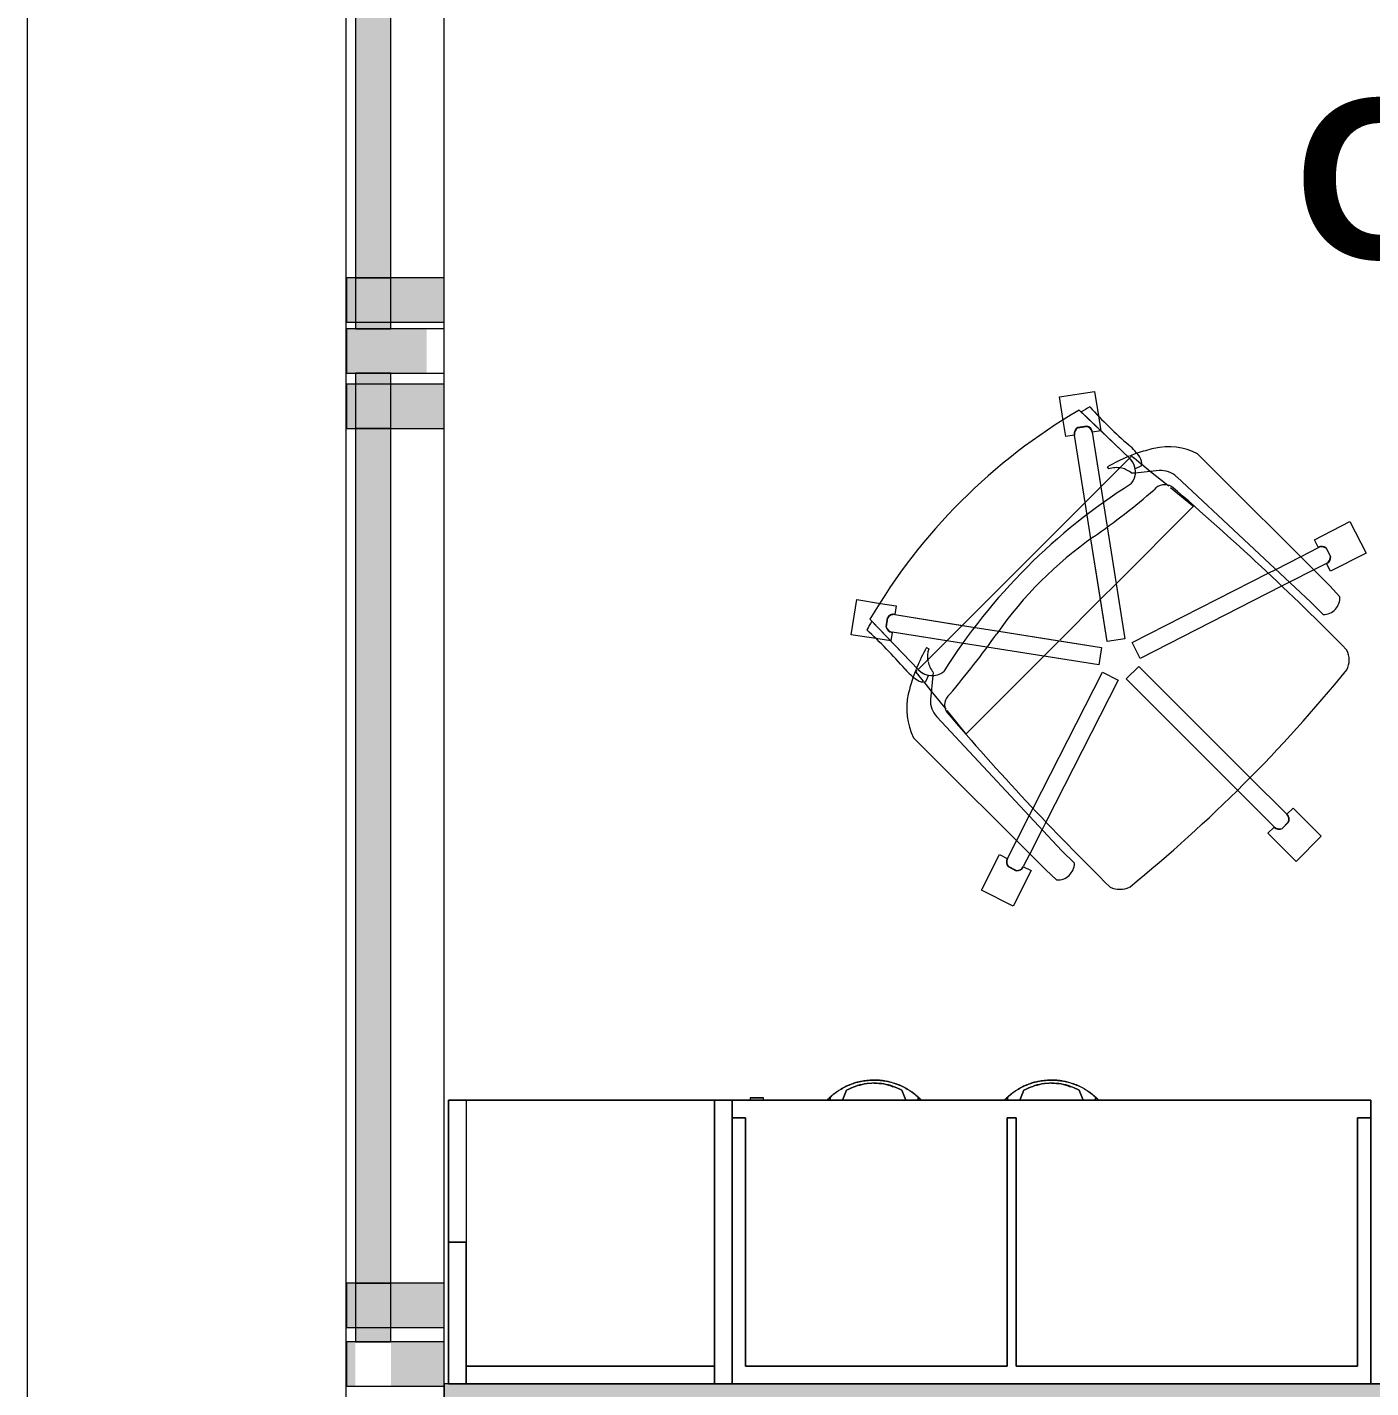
# Model space of a CAD drawing. Header units: inches. Extents: x 385 to 2249, y -1773 to -36.
# Drawn here: x 392.5 to 468.2, y -453.4 to -376.6 of the extents above; entities that cross this region are included whole.
import ezdxf

# ---------------------------------------------------------------- set-up
doc = ezdxf.new("R2010")
doc.units = ezdxf.units.IN
doc.header["$MEASUREMENT"] = 0
for name, color, linetype, lineweight in [('A-AREA-IDEN', 2, 'Continuous', 9), ('A-DETL', 90, 'Continuous', 9), ('A-GLAZ-CURT', 52, 'Continuous', 13), ('A-GLAZ-CWMG', 51, 'Continuous', 13), ('A-WALL', 113, 'Continuous', 13), ('A-WALL-PATT', 111, 'Continuous', 13), ('I-FURN', 30, 'Continuous', 9), ('I-FURN-PNLS', 30, 'Continuous', 9), ('I-WALL', 2, 'Continuous', 13)]:
    doc.layers.add(name, color=color, linetype=linetype, lineweight=lineweight)
doc.styles.add('Swis721 Lt BT_B', font='', dxfattribs={"height": 9})
doc.styles.get('Swis721 Lt BT_B').set_extended_font_data('Swis721 Lt BT', bold=True)

# ---------------------------------------------------------------- blocks, each defined once
blk = doc.blocks.new('System Panel - Glazed 2-5026264-Level 6 POWER _ SIGNAL')
at = {"layer": 'A-GLAZ-CURT', "lineweight": 9}
blk.add_hatch(color=7, dxfattribs=at).paths.add_polyline_path([(28.75, 0.25), (28.75, 2.25), (-28.75, 2.25), (-28.75, 0.25), (26.062, 0.25)], flags=0)
at = {"layer": 'A-GLAZ-CURT', "color": 8, "lineweight": 20}
for p, q in [((28.75, 2.25), (-28.75, 2.25)), ((-28.75, 2.25), (-28.75, 0.25)), ((28.75, 0.25), (28.75, 2.25)), ((-28.75, 0.25), (28.75, 0.25))]:
    blk.add_line(p, q, dxfattribs=at)
blk = doc.blocks.new('System Panel - Glazed 2-5453541-Level 6 POWER _ SIGNAL')
at = {"layer": 'A-GLAZ-CURT', "lineweight": 9}
blk.add_hatch(color=7, dxfattribs=at).paths.add_polyline_path([(-27.313, 2.25), (-27.313, 0.25), (27.313, 0.25), (27.313, 2.25), (-17.57, 2.25)], flags=0)
at = {"layer": 'A-GLAZ-CURT', "color": 8, "lineweight": 20}
for p, q in [((27.313, 2.25), (-27.313, 2.25)), ((-27.313, 2.25), (-27.313, 0.25)), ((27.313, 0.25), (27.313, 2.25)), ((-27.313, 0.25), (27.313, 0.25))]:
    blk.add_line(p, q, dxfattribs=at)
blk = doc.blocks.new('Rectangular Mullion - 2_5_ x 5_ rectangular-5019623-Level 6 POWER _ SIGNAL')
at = {"layer": 'A-GLAZ-CWMG', "lineweight": 9}
blk.add_hatch(color=7, dxfattribs=at).paths.add_polyline_path([(0, 1.761), (0, -2.75), (-2.5, -2.75), (-2.5, 1.757), (-1.228, 1.759)], flags=0)
at = {"layer": 'A-GLAZ-CWMG', "color": 8, "lineweight": 20}
for p, q in [((-2.5, 2.75), (0, 2.75)), ((-2.5, -2.75), (-2.5, 2.75)), ((0, 2.75), (0, -2.75)), ((0, -2.75), (-2.5, -2.75))]:
    blk.add_line(p, q, dxfattribs=at)
blk = doc.blocks.new('Rectangular Mullion - 2_5_ x 5_ rectangular-5019624-Level 6 POWER _ SIGNAL')
at = {"layer": 'A-GLAZ-CWMG', "lineweight": 9}
h = blk.add_hatch(color=7, dxfattribs=at)
h.paths.add_polyline_path([(-2.5, 2.75), (-2.5, -0.25), (0, -0.25), (0, 2.75), (-1.745, 2.75)], flags=0)
h.paths.add_polyline_path([(-2.5, -2.25), (-2.5, -2.75), (0, -2.75), (0, -2.25), (-1.865, -2.25)], flags=0)
at = {"layer": 'A-GLAZ-CWMG', "color": 8, "lineweight": 20}
for p, q in [((0, 2.75), (-2.5, 2.75)), ((-2.5, 2.75), (-2.5, -2.75)), ((0, -2.75), (0, 2.75)), ((-2.5, -2.75), (0, -2.75))]:
    blk.add_line(p, q, dxfattribs=at)
blk = doc.blocks.new('System Panel - Glazed 2-5681526-Level 6 POWER _ SIGNAL')
at = {"layer": 'A-GLAZ-CURT', "color": 8, "lineweight": 20}
for p, q in [((27.3125, 2.25), (-27.3125, 2.25)), ((-27.3125, 2.25), (-27.3125, 0.25)), ((27.3125, 0.25), (27.3125, 2.25)), ((-27.3125, 0.25), (27.3125, 0.25))]:
    blk.add_line(p, q, dxfattribs=at)
blk = doc.blocks.new('Rectangular Mullion - 2_5_ x 5_ rectangular-V8-Level 6 POWER _ SIGNAL')
at = {"layer": 'A-GLAZ-CWMG', "lineweight": 9}
h = blk.add_hatch(color=7, dxfattribs=at)
h.paths.add_polyline_path([(0, 1.729), (0, 2.75), (-2.5, 2.75), (-2.5, -0.25), (0, -0.25)], flags=0)
h.paths.add_polyline_path([(0, -2.25), (-2.5, -2.25), (-2.5, -2.75), (0, -2.75)], flags=0)
at = {"layer": 'A-GLAZ-CWMG', "color": 8, "lineweight": 20}
for p, q in [((0, 2.75), (-2.5, 2.75)), ((-2.5, 2.75), (-2.5, -2.75)), ((0, -2.75), (0, 2.75)), ((-2.5, -2.75), (0, -2.75))]:
    blk.add_line(p, q, dxfattribs=at)
blk = doc.blocks.new('System Panel - Glazed 2-5681528-Level 6 POWER _ SIGNAL')
at = {"layer": 'A-GLAZ-CURT', "color": 8, "lineweight": 20}
for p, q in [((24.096, 2.25), (-24.096, 2.25)), ((-24.096, 2.25), (-24.096, 0.25)), ((24.096, 0.25), (24.096, 2.25)), ((-24.096, 0.25), (24.096, 0.25))]:
    blk.add_line(p, q, dxfattribs=at)
blk = doc.blocks.new('Rectangular Mullion - 2_5_ x 5_ rectangular-V9-Level 6 POWER _ SIGNAL')
at = {"layer": 'A-GLAZ-CWMG', "lineweight": 9}
h = blk.add_hatch(color=7, dxfattribs=at)
h.paths.add_polyline_path([(-2.5, 2.75), (0, 2.75), (0, -0.25), (-2.5, -0.25), (-2.5, 1.729)], flags=0)
h.paths.add_polyline_path([(-2.5, -2.75), (-2.5, -2.25), (0, -2.25), (0, -2.75)], flags=0)
at = {"layer": 'A-GLAZ-CWMG', "color": 8, "lineweight": 20}
for p, q in [((-2.5, 2.75), (0, 2.75)), ((-2.5, -2.75), (-2.5, 2.75)), ((0, 2.75), (0, -2.75)), ((0, -2.75), (-2.5, -2.75))]:
    blk.add_line(p, q, dxfattribs=at)
blk = doc.blocks.new('Zira Wksta 11 - Type 2-V37-Level 6 POWER _ SIGNAL')
at = {"layer": 'I-FURN'}
for p, q in [((-48.625, -37.173), (-46.843, -36.265)), ((-48.625, -37.173), (-46.843, -36.265)), ((-46.843, -36.265), (-45.821, -38.27)), ((-46.843, -36.265), (-45.821, -38.27)), ((-47.603, -39.178), (-48.625, -37.173)), ((-47.603, -39.178), (-48.625, -37.173)), ((-52.451, -45.765), (-44.998, -38.312)), ((-46.658, -38.264), (-47.116, -38.498)), ((-46.658, -38.264), (-47.116, -38.498)), ((-47.105, -38.504), (-46.66, -38.277)), ((-47.105, -38.504), (-46.66, -38.277)), ((-45.821, -38.27), (-46.252, -38.49)), ((-45.821, -38.27), (-46.252, -38.49)), ((-44.998, -38.312), (-44.387, -37.742)), ((-47.173, -38.959), (-47.603, -39.178)), ((-47.173, -38.959), (-47.603, -39.178)), ((-46.645, -39.959), (-47.158, -38.951)), ((-46.645, -39.959), (-47.158, -38.951)), ((-46.267, -38.497), (-45.901, -39.215)), ((-46.267, -38.497), (-45.901, -39.215)), ((-43.38, -38.682), (-44.087, -39.389)), ((-32.47, -40.385), (-30.879, -38.794)), ((-32.47, -40.385), (-30.879, -38.794)), ((-30.879, -38.794), (-29.465, -40.208)), ((-30.879, -38.794), (-29.465, -40.208)), ((-44.087, -39.389), (-51.143, -46.943)), ((-45.901, -39.215), (-45.204, -40.584)), ((-45.901, -39.215), (-45.204, -40.584)), ((-45.93, -41.361), (-46.645, -39.959)), ((-45.93, -41.361), (-46.645, -39.959)), ((-45.204, -40.584), (-44.974, -41.035)), ((-45.204, -40.584), (-44.974, -41.035)), ((-32.129, -40.726), (-32.47, -40.385)), ((-32.129, -40.726), (-32.47, -40.385)), ((-31.675, -40.65), (-31.321, -41.004)), ((-31.675, -40.65), (-31.321, -41.004)), ((-31.309, -41.001), (-31.673, -40.638)), ((-31.309, -41.001), (-31.673, -40.638)), ((-29.465, -40.208), (-31.056, -41.799)), ((-29.465, -40.208), (-31.056, -41.799)), ((-45.711, -41.792), (-45.93, -41.361)), ((-45.711, -41.792), (-45.93, -41.361)), ((-44.974, -41.035), (-40.911, -49.009)), ((-44.974, -41.035), (-40.911, -49.009)), ((-34.216, -42.838), (-32.117, -40.738)), ((-34.216, -42.838), (-32.117, -40.738)), ((-41.802, -49.463), (-45.711, -41.792)), ((-41.802, -49.463), (-45.711, -41.792)), ((-31.41, -41.445), (-33.509, -43.545)), ((-31.41, -41.445), (-33.509, -43.545)), ((-31.056, -41.799), (-31.398, -41.457)), ((-31.056, -41.799), (-31.398, -41.457)), ((-40.459, -49.081), (-34.216, -42.838)), ((-40.459, -49.081), (-34.216, -42.838)), ((-33.509, -43.545), (-39.752, -49.788)), ((-33.509, -43.545), (-39.752, -49.788)), ((-49.539, -46.046), (-49.491, -45.987)), ((-49.488, -45.99), (-45.116, -50.363)), ((-50.553, -47.299), (-49.539, -46.046)), ((-51.454, -48.412), (-50.671, -47.444)), ((-50.671, -47.444), (-50.623, -47.384)), ((-51.506, -47.929), (-51.363, -49.278)), ((-52.21, -49.345), (-51.889, -48.948)), ((-51.86, -48.913), (-51.454, -48.412)), ((-51.77, -48.923), (-51.602, -49.285)), ((-40.911, -49.009), (-41.802, -49.463)), ((-40.911, -49.009), (-41.802, -49.463)), ((-39.752, -49.788), (-40.459, -49.081)), ((-39.752, -49.788), (-40.459, -49.081)), ((-54.91, -52.442), (-52.175, -49.592)), ((-52.175, -49.592), (-54.807, -52.334)), ((-52.323, -49.484), (-52.217, -49.353)), ((-52.241, -49.566), (-52.293, -49.514)), ((-51.645, -50.162), (-52.181, -49.627)), ((-51.363, -49.278), (-51.346, -49.436)), ((-50.579, -51.228), (-51.645, -50.162)), ((-48.322, -50.87), (-42.009, -49.871)), ((-48.322, -50.87), (-45.116, -50.363)), ((-45.116, -50.363), (-42.009, -49.871)), ((-45.116, -50.363), (-44.241, -51.237)), ((-42.009, -49.871), (-41.853, -50.858)), ((-42.009, -49.871), (-41.853, -50.858)), ((-40.134, -51.13), (-39.68, -50.239)), ((-40.134, -51.13), (-39.68, -50.239)), ((-39.68, -50.239), (-31.707, -54.302)), ((-39.68, -50.239), (-31.707, -54.302)), ((-55.962, -51.574), (-54.585, -51.356)), ((-55.962, -51.574), (-54.585, -51.356)), ((-54.585, -51.356), (-53.74, -51.222)), ((-54.585, -51.356), (-53.74, -51.222)), ((-53.74, -51.223), (-53.665, -51.699)), ((-53.74, -51.223), (-53.665, -51.699)), ((-53.662, -51.716), (-49.632, -51.078)), ((-53.662, -51.716), (-50.579, -51.228)), ((-51.598, -50.77), (-51.714, -50.851)), ((-50.579, -51.228), (-49.632, -51.078)), ((-49.705, -52.102), (-50.579, -51.228)), ((-49.632, -51.078), (-48.322, -50.87)), ((-49.632, -51.078), (-48.322, -50.87)), ((-41.853, -50.858), (-47.646, -51.776)), ((-44.241, -51.237), (-47.646, -51.776)), ((-41.853, -50.858), (-44.241, -51.237)), ((-44.205, -51.273), (-41.945, -53.534)), ((-42.447, -56.975), (-41.53, -51.182)), ((-41.908, -53.57), (-41.53, -51.182)), ((-40.542, -51.338), (-41.542, -57.651)), ((-41.53, -51.182), (-40.542, -51.338)), ((-41.53, -51.182), (-40.542, -51.338)), ((-40.542, -51.338), (-41.034, -54.444)), ((-32.463, -55.039), (-40.134, -51.13)), ((-32.463, -55.039), (-40.134, -51.13)), ((-16, -51.396), (-16, -51.343)), ((-16, -51.343), (-16, -51.386)), ((-16, -51.386), (-16, -51.452)), ((-16, -51.488), (-16, -51.396)), ((-55.65, -53.55), (-55.962, -51.574)), ((-55.65, -53.55), (-55.962, -51.574)), ((-54.004, -52.016), (-53.924, -52.524)), ((-54.004, -52.016), (-53.924, -52.524)), ((-53.915, -52.516), (-53.993, -52.022)), ((-53.915, -52.516), (-53.993, -52.022)), ((-48.985, -51.988), (-53.505, -52.704)), ((-49.705, -52.102), (-53.505, -52.704)), ((-48.985, -51.988), (-49.705, -52.102)), ((-42.773, -59.034), (-49.705, -52.102)), ((-47.646, -51.776), (-48.985, -51.988)), ((-47.646, -51.776), (-48.985, -51.988)), ((-16.173, -51.52), (-16, -51.52)), ((-16, -51.513), (-16.167, -51.513)), ((-16, -51.452), (-16, -51.488)), ((-16, -51.52), (-16, -51.488)), ((-16, -51.488), (-16, -51.513)), ((-16, -51.52), (-16, -52.209)), ((-16, -51.861), (-16, -51.52)), ((-16, -52.209), (-16, -51.864)), ((-53.503, -52.721), (-53.427, -53.198)), ((-53.503, -52.721), (-53.427, -53.198)), ((-30.06, -53.416), (-29.353, -52.709)), ((-16.561, -52.441), (-16.281, -52.325)), ((-16.281, -52.325), (-16, -52.209)), ((-54.321, -53.339), (-55.65, -53.55)), ((-54.321, -53.339), (-55.65, -53.55)), ((-53.427, -53.198), (-54.321, -53.339)), ((-53.427, -53.198), (-54.321, -53.339)), ((-42.447, -56.975), (-41.908, -53.57)), ((-41.908, -53.57), (-41.034, -54.444)), ((-37.614, -60.472), (-30.06, -53.416)), ((-41.034, -54.444), (-41.542, -57.651)), ((-41.034, -54.444), (-36.661, -58.817)), ((-28.984, -54.327), (-36.436, -61.78)), ((-31.707, -54.302), (-31.255, -54.532)), ((-31.707, -54.302), (-31.255, -54.532)), ((-28.414, -53.716), (-28.984, -54.327)), ((-32.033, -55.259), (-32.463, -55.039)), ((-32.033, -55.259), (-32.463, -55.039)), ((-31.255, -54.532), (-29.886, -55.23)), ((-31.255, -54.532), (-29.886, -55.23)), ((-29.886, -55.23), (-29.168, -55.596)), ((-29.886, -55.23), (-29.168, -55.596)), ((-29.161, -55.58), (-28.941, -55.15)), ((-29.161, -55.58), (-28.941, -55.15)), ((-28.941, -55.15), (-26.937, -56.172)), ((-28.941, -55.15), (-26.937, -56.172)), ((-30.63, -55.973), (-32.033, -55.259)), ((-30.63, -55.973), (-32.033, -55.259)), ((-29.622, -56.487), (-30.63, -55.973)), ((-29.622, -56.487), (-30.63, -55.973)), ((-28.948, -55.989), (-29.175, -56.434)), ((-28.948, -55.989), (-29.175, -56.434)), ((-29.169, -56.445), (-28.936, -55.987)), ((-29.169, -56.445), (-28.936, -55.987)), ((-16.281, -55.675), (-16.561, -55.559)), ((-16, -55.791), (-16.281, -55.675)), ((-16, -56.136), (-16, -55.791)), ((-16, -55.791), (-16, -56.48)), ((-29.849, -56.932), (-29.63, -56.502)), ((-29.849, -56.932), (-29.63, -56.502)), ((-26.937, -56.172), (-27.845, -57.954)), ((-26.937, -56.172), (-27.845, -57.954)), ((-16, -56.48), (-16.173, -56.48)), ((-16.167, -56.487), (-16, -56.487)), ((-16, -56.48), (-16, -56.139)), ((-16, -56.512), (-16, -56.48)), ((-16, -56.487), (-16, -56.512)), ((-16, -56.512), (-16, -56.582)), ((-16, -56.604), (-16, -56.512)), ((-16, -56.582), (-16, -56.614)), ((-16, -56.657), (-16, -56.604)), ((-16, -56.614), (-16, -56.654)), ((-16, -56.654), (-16, -56.657)), ((-42.659, -58.313), (-42.447, -56.975)), ((-42.659, -58.313), (-42.447, -56.975)), ((-27.845, -57.954), (-29.849, -56.932)), ((-27.845, -57.954), (-29.849, -56.932)), ((-41.542, -57.651), (-41.749, -58.961)), ((-41.542, -57.651), (-41.749, -58.961)), ((-43.375, -62.834), (-42.659, -58.313)), ((-43.375, -62.834), (-42.773, -59.034)), ((-42.773, -59.034), (-42.659, -58.313)), ((-41.899, -59.908), (-42.773, -59.034)), ((-41.749, -58.961), (-42.387, -62.991)), ((-41.749, -58.961), (-41.899, -59.908)), ((-36.717, -58.867), (-37.97, -59.882)), ((-36.658, -58.82), (-36.717, -58.867)), ((-41.899, -59.908), (-42.387, -62.991)), ((-40.833, -60.974), (-41.899, -59.908)), ((-38.115, -59.999), (-39.083, -60.783)), ((-38.056, -59.951), (-38.115, -59.999)), ((-41.523, -61.043), (-41.441, -60.927)), ((-40.298, -61.509), (-40.833, -60.974)), ((-40.107, -60.675), (-39.949, -60.691)), ((-39.956, -60.931), (-39.594, -61.099)), ((-39.949, -60.691), (-38.6, -60.834)), ((-39.62, -61.218), (-39.857, -61.41)), ((-39.083, -60.783), (-39.584, -61.189)), ((-16, -61.396), (-16, -61.343)), ((-16, -61.343), (-16, -61.355)), ((-16, -61.376), (-16, -61.343)), ((-16, -61.343), (-16, -61.386)), ((-16, -61.355), (-16, -61.386)), ((-16, -61.396), (-16, -61.376)), ((-40.263, -61.504), (-43.113, -64.239)), ((-43.006, -64.136), (-40.263, -61.504)), ((-40.185, -61.622), (-40.237, -61.57)), ((-40.024, -61.545), (-40.155, -61.652)), ((-39.859, -61.412), (-40.016, -61.539)), ((-16.173, -61.52), (-16, -61.52)), ((-16.173, -61.52), (-16, -61.52)), ((-16, -61.513), (-16.167, -61.513)), ((-16, -61.513), (-16.167, -61.513)), ((-16, -61.386), (-16, -61.488)), ((-16, -61.386), (-16, -61.452)), ((-16, -61.488), (-16, -61.396)), ((-16, -61.441), (-16, -61.396)), ((-16, -61.488), (-16, -61.441)), ((-16, -61.452), (-16, -61.488)), ((-16, -61.52), (-16, -61.488)), ((-16, -61.488), (-16, -61.513)), ((-16, -61.52), (-16, -61.488)), ((-16, -61.488), (-16, -61.513)), ((-16, -61.52), (-16, -62.209)), ((-16, -61.861), (-16, -61.52)), ((-16, -61.52), (-16, -62.209)), ((-16, -61.861), (-16, -61.52)), ((-16, -62.209), (-16, -61.864)), ((-16, -62.209), (-16, -61.864)), ((-44.011, -63.651), (-43.869, -62.756)), ((-44.011, -63.651), (-43.869, -62.756)), ((-43.869, -62.756), (-43.392, -62.832)), ((-43.869, -62.756), (-43.392, -62.832)), ((-16.281, -62.325), (-16.561, -62.441)), ((-16.561, -62.441), (-16.281, -62.325)), ((-16.561, -62.441), (-16.281, -62.325)), ((-16, -62.209), (-16.281, -62.325)), ((-16.281, -62.325), (-16, -62.209)), ((-16.281, -62.325), (-16, -62.209)), ((-44.221, -64.978), (-44.011, -63.651)), ((-44.221, -64.978), (-44.011, -63.651)), ((-43.195, -63.253), (-42.688, -63.333)), ((-43.195, -63.253), (-42.688, -63.333)), ((-42.693, -63.322), (-43.187, -63.244)), ((-42.693, -63.322), (-43.187, -63.244)), ((-42.371, -62.993), (-41.894, -63.069)), ((-42.371, -62.993), (-41.894, -63.069)), ((-41.894, -63.069), (-42.027, -63.913)), ((-41.894, -63.069), (-42.027, -63.913)), ((-42.027, -63.913), (-42.246, -65.291)), ((-42.027, -63.913), (-42.246, -65.291)), ((-42.246, -65.291), (-44.221, -64.978)), ((-42.246, -65.291), (-44.221, -64.978)), ((-16.281, -65.675), (-16.561, -65.559)), ((-16.281, -65.675), (-16.561, -65.559)), ((-16, -65.791), (-16.281, -65.675)), ((-16, -65.791), (-16.281, -65.675)), ((-16, -66.136), (-16, -65.791)), ((-16, -65.791), (-16, -66.48)), ((-16, -66.136), (-16, -65.791)), ((-16, -65.791), (-16, -66.48)), ((-16, -66.48), (-16.173, -66.48)), ((-16, -66.48), (-16.173, -66.48)), ((-16.167, -66.487), (-16, -66.487)), ((-16.167, -66.487), (-16, -66.487)), ((-16, -66.48), (-16, -66.139)), ((-16, -66.48), (-16, -66.139)), ((-16, -66.512), (-16, -66.48)), ((-16, -66.512), (-16, -66.48)), ((-16, -66.487), (-16, -66.512)), ((-16, -66.487), (-16, -66.512)), ((-16, -66.512), (-16, -66.582)), ((-16, -66.604), (-16, -66.512)), ((-16, -66.512), (-16, -66.614)), ((-16, -66.604), (-16, -66.512)), ((-16, -66.582), (-16, -66.614)), ((-16, -66.657), (-16, -66.604)), ((-16, -66.657), (-16, -66.604)), ((-16, -66.614), (-16, -66.657)), ((-16, -66.614), (-16, -66.657))]:
    blk.add_line(p, q, dxfattribs=at)
at = {"layer": 'I-FURN', "flags": 128}
for points in [[(-16, -52.209), (-16.281, -52.325), (-16.561, -52.441)], [(-16.561, -55.559), (-16.281, -55.675), (-16, -55.791)], [(-16, -62.209), (-16.281, -62.325), (-16.561, -62.441)], [(-16.561, -65.559), (-16.281, -65.675), (-16, -65.791)], [(-16.561, -65.559), (-16.281, -65.675), (-16, -65.791)]]:
    blk.add_lwpolyline(points, dxfattribs=at)
at = {"layer": 'I-FURN'}
for centre, radius, start, end in [((66.18, -146.888), 153.519, 134.47495, 139.52132), ((-40.821, -38.534), 1.314, 65.04325, 114.95675), ((-93.906, -103.234), 84.963, 39.14745, 50.85255), ((-46.629, -38.682), 0.406, 40.47603, 94.38014), ((-46.629, -38.682), 0.406, 27, 94.38014), ((-46.617, -38.669), 0.407, 81.90091, 95.83485), ((-46.617, -38.669), 0.407, 26.16515, 95.83485), ((-46.617, -38.669), 0.407, 67.96697, 81.90091), ((-46.617, -38.669), 0.407, 26.16515, 67.96697), ((-44.335, -38.697), 0.956, 0.89014, 93.10986), ((-46.813, -38.769), 0.407, 138.16515, 207.83485), ((-46.813, -38.769), 0.407, 166.03303, 179.96697), ((-46.813, -38.769), 0.407, 179.96697, 193.90091), ((-46.813, -38.769), 0.407, 138.16515, 166.03303), ((-46.813, -38.769), 0.407, 193.90091, 207.83485), ((-46.796, -38.767), 0.406, 139.61986, 207), ((-46.796, -38.767), 0.406, 153.09589, 193.52397), ((-46.796, -38.767), 0.406, 193.52397, 207), ((-46.796, -38.767), 0.406, 139.61986, 153.09589), ((-46.629, -38.682), 0.406, 27, 40.47603), ((-31.837, -41.01), 0.407, 66.16515, 135.83485), ((-31.837, -41.01), 0.407, 94.03303, 135.83485), ((-31.829, -41.026), 0.406, 67.61986, 135), ((-31.829, -41.026), 0.406, 81.09589, 121.52397), ((-31.837, -41.01), 0.407, 80.09909, 94.03303), ((-31.837, -41.01), 0.407, 66.16515, 80.09909), ((-31.829, -41.026), 0.406, 67.61986, 81.09589), ((-31.829, -41.026), 0.406, 121.52397, 135), ((-31.697, -41.158), 0.406, 315, 22.38014), ((-31.697, -41.158), 0.406, 315, 8.90411), ((-31.681, -41.166), 0.407, 314.16515, 23.83485), ((-31.681, -41.166), 0.407, 314.16515, 9.90091), ((-31.697, -41.158), 0.406, 8.90411, 22.38014), ((-31.681, -41.166), 0.407, 9.90091, 23.83485), ((-49.208, -47.405), 3.634, 153.17893, 193.04781), ((-50.121, -47.878), 1.385, 137.80127, 182.10784), ((-49.938, -47.619), 0.763, 149.23375, 230.76625), ((-43.384, -46.055), 9.612, 193.04781, 198.99641), ((-82.867, -76.187), 42.842, 34.97666, 40.76994), ((-50.106, -52.08), 3.739, 125.09358, 139.01435), ((-51.903, -49.522), 0.613, 77.54268, 125.09358), ((-73.459, -31.789), 27.198, 312.48818, 319.01435), ((-43.384, -46.055), 9.612, 198.99641, 201.49061), ((-43.384, -46.055), 9.612, 201.63933, 202.07299), ((-43.384, -46.055), 9.612, 202.2631, 209.93341), ((-51.415, -50.322), 1.054, 50.95537, 136.17861), ((-51.415, -50.322), 1.054, 100.20015, 136.17861), ((-50.284, -50.344), 1.382, 154.55328, 167.4248), ((-50.284, -50.344), 1.382, 140.08783, 154.55328), ((-22.132, -31.461), 33.832, 212.22846, 237.77154), ((-29.206, -50.15), 1.314, 335.04325, 24.95675), ((-50.284, -50.344), 1.382, 169.01874, 183.4842), ((-50.284, -50.344), 1.382, 183.4842, 197.94966), ((-137.559, 56.851), 153.519, 310.47868, 315.52505), ((-26.208, -35.54), 33.165, 209.44776, 210.42343), ((-53.607, -52.102), 0.407, 98.16515, 167.83485), ((-53.607, -52.102), 0.407, 153.90091, 167.83485), ((-53.598, -52.117), 0.406, 99, 166.38014), ((-53.598, -52.117), 0.406, 112.47603, 166.38014), ((-53.607, -52.102), 0.407, 98.16515, 153.90091), ((-53.598, -52.117), 0.406, 108.97041, 112.47603), ((-53.598, -52.117), 0.406, 99, 108.97041), ((-29.577, -38.906), 22.194, 214.97666, 235.02334), ((-13.447, -54), 3.685, 137.02895, 137.70289), ((-13.447, -54), 3.685, 137.03852, 137.56704), ((-26.518, -35.848), 32.885, 210.30403, 239.69254), ((-53.572, -52.32), 0.407, 210.16515, 279.83485), ((-53.572, -52.32), 0.407, 210.16515, 224.09909), ((-53.569, -52.303), 0.406, 211.61986, 246.51606), ((-53.569, -52.303), 0.406, 211.61986, 279), ((-53.572, -52.32), 0.407, 224.09909, 279.83485), ((-53.569, -52.303), 0.406, 246.51606, 252.04795), ((-53.569, -52.303), 0.406, 252.04795, 279), ((-29.368, -53.664), 0.956, 356.89014, 89.10986), ((-29.353, -55.958), 0.406, 36.04795, 63), ((-29.353, -55.958), 0.406, 355.61986, 63), ((-29.34, -55.946), 0.407, 354.16515, 63.83485), ((-29.34, -55.946), 0.407, 354.16515, 63.83485), ((-29.353, -55.958), 0.406, 355.61986, 36.04795), ((-29.44, -56.142), 0.407, 242.16515, 311.83485), ((-29.44, -56.142), 0.407, 242.16515, 311.83485), ((-29.438, -56.125), 0.406, 243, 310.38014), ((-29.438, -56.125), 0.406, 243, 296.90411), ((-29.438, -56.125), 0.406, 296.90411, 310.38014), ((-13.447, -54), 3.685, 222.29711, 222.97105), ((-13.447, -54), 3.685, 222.43296, 222.96148), ((-66.858, -92.195), 42.842, 49.23006, 55.02334), ((-38.291, -59.267), 0.763, 219.23375, 300.76625), ((-40.993, -60.744), 1.054, 313.82139, 39.04463), ((-38.549, -59.45), 1.385, 267.89216, 312.19873), ((-36.726, -52.713), 9.612, 240.06659, 247.7369), ((-41.015, -59.612), 1.382, 252.05034, 280.98126), ((-41.015, -59.612), 1.382, 282.5752, 295.44672), ((-41.015, -59.612), 1.382, 295.44672, 309.91217), ((-40.993, -60.744), 1.054, 313.82139, 349.79985), ((-40.193, -61.232), 0.613, 324.90642, 12.45732), ((-36.726, -52.713), 9.612, 247.92701, 248.36067), ((-42.751, -59.434), 3.739, 310.98565, 324.90642), ((-36.726, -52.713), 9.612, 248.50939, 250.93874), ((-36.726, -52.713), 9.612, 251.00359, 256.95219), ((-38.076, -58.537), 3.634, 256.95219, 296.82107), ((-13.447, -64), 3.685, 137.02895, 137.70289), ((-13.447, -64), 3.685, 137.02895, 137.70289), ((-13.447, -64), 3.685, 137.03852, 137.56704), ((-13.447, -64), 3.685, 137.03852, 137.56704), ((-42.991, -62.901), 0.407, 170.16515, 239.83485), ((-42.991, -62.901), 0.407, 170.16515, 225.90091), ((-42.974, -62.898), 0.406, 171, 211.42808), ((-42.974, -62.898), 0.406, 171, 238.38014), ((-22.46, -82.788), 27.198, 130.98565, 137.51182), ((-42.974, -62.898), 0.406, 211.42808, 238.38014), ((-42.991, -62.901), 0.407, 225.90091, 239.83485), ((-42.789, -62.927), 0.406, 283.61986, 351), ((-42.789, -62.927), 0.406, 283.61986, 324.04795), ((-42.773, -62.936), 0.407, 282.16515, 351.83485), ((-42.773, -62.936), 0.407, 282.16515, 351.83485), ((-42.789, -62.927), 0.406, 324.04795, 351), ((-26.211, -35.537), 33.165, 239.57657, 240.55224), ((-13.447, -64), 3.685, 222.29711, 222.97105), ((-13.447, -64), 3.685, 222.29711, 222.97105), ((-13.447, -64), 3.685, 222.43296, 222.96148), ((-13.447, -64), 3.685, 222.43296, 222.96148)]:
    blk.add_arc(centre, radius, start, end, dxfattribs=at)
for points in [[(-16.055, -51.396), (-16.069, -51.411), (-16.099, -51.441), (-16.129, -51.472), (-16.144, -51.488)], [(-16.143, -51.488), (-16.132, -51.476), (-16.11, -51.453), (-16.077, -51.418), (-16.055, -51.397), (-16.045, -51.386)], [(-16.586, -52.069), (-16.616, -52.118), (-16.644, -52.167), (-16.672, -52.217)], [(-16.167, -51.513), (-16.303, -51.662), (-16.427, -51.822), (-16.537, -51.992)], [(-16.561, -52.441), (-16.732, -52.759), (-16.969, -53.451), (-16.969, -54.55), (-16.732, -55.242), (-16.561, -55.559)], [(-16.894, -52.698), (-16.912, -52.745), (-16.929, -52.792), (-16.944, -52.84)], [(-16.856, -52.602), (-16.867, -52.627), (-16.877, -52.653), (-16.887, -52.679)], [(-16.778, -52.936), (-16.719, -52.766), (-16.647, -52.6), (-16.561, -52.441)], [(-17.075, -53.356), (-17.083, -53.398), (-17.09, -53.44), (-17.096, -53.483)], [(-17.049, -53.22), (-17.056, -53.256), (-17.064, -53.293), (-17.071, -53.329)], [(-16.955, -54), (-16.955, -53.819), (-16.949, -53.636), (-16.91, -53.461)], [(-16.91, -53.461), (-16.881, -53.283), (-16.822, -53.113), (-16.757, -52.945)], [(-17.129, -53.865), (-17.133, -53.955), (-17.132, -54.045), (-17.127, -54.134)], [(-17.129, -54.135), (-17.125, -54.263), (-17.111, -54.39), (-17.092, -54.516)], [(-16.91, -54.539), (-16.94, -54.361), (-16.965, -54.178), (-16.971, -53.996)], [(-17.095, -54.517), (-17.089, -54.56), (-17.082, -54.602), (-17.075, -54.644)], [(-17.07, -54.67), (-17.064, -54.707), (-17.056, -54.743), (-17.048, -54.78)], [(-16.945, -55.16), (-16.929, -55.208), (-16.913, -55.255), (-16.896, -55.303)], [(-16.778, -55.064), (-16.836, -54.893), (-16.875, -54.718), (-16.91, -54.539)], [(-16.561, -55.559), (-16.647, -55.4), (-16.719, -55.234), (-16.778, -55.064)], [(-16.887, -55.321), (-16.877, -55.347), (-16.867, -55.372), (-16.857, -55.398)], [(-16.672, -55.783), (-16.645, -55.833), (-16.614, -55.881), (-16.582, -55.928)], [(-16.537, -56.008), (-16.427, -56.178), (-16.303, -56.338), (-16.167, -56.487)], [(-16.144, -56.512), (-16.129, -56.528), (-16.099, -56.559), (-16.069, -56.589), (-16.055, -56.604)], [(-16.045, -56.614), (-16.055, -56.603), (-16.077, -56.582), (-16.11, -56.547), (-16.132, -56.524), (-16.143, -56.512)], [(-16.883, -62.669), (-16.801, -62.457), (-16.598, -62.05), (-16.325, -61.687), (-16.173, -61.52)], [(-16.586, -62.069), (-16.616, -62.118), (-16.644, -62.167), (-16.672, -62.217)], [(-16.586, -62.069), (-16.616, -62.118), (-16.644, -62.167), (-16.672, -62.217)], [(-16.167, -61.513), (-16.303, -61.662), (-16.427, -61.822), (-16.537, -61.992)], [(-16.167, -61.513), (-16.303, -61.662), (-16.427, -61.822), (-16.537, -61.992)], [(-16.055, -61.396), (-16.069, -61.411), (-16.099, -61.441), (-16.129, -61.472), (-16.144, -61.488)], [(-16.055, -61.396), (-16.069, -61.411), (-16.099, -61.441), (-16.129, -61.472), (-16.144, -61.488)], [(-16.143, -61.488), (-16.132, -61.476), (-16.11, -61.453), (-16.077, -61.418), (-16.055, -61.397), (-16.045, -61.386)], [(-16.143, -61.488), (-16.132, -61.476), (-16.11, -61.453), (-16.077, -61.418), (-16.055, -61.397), (-16.045, -61.386)], [(-17.132, -64), (-17.132, -63.546), (-17.034, -63.1), (-16.883, -62.669)], [(-16.561, -62.441), (-16.732, -62.759), (-16.969, -63.451), (-16.969, -64.55), (-16.732, -65.242), (-16.561, -65.559)], [(-16.561, -62.441), (-16.732, -62.759), (-16.969, -63.451), (-16.969, -64.55), (-16.732, -65.242), (-16.561, -65.559)], [(-16.894, -62.698), (-16.912, -62.745), (-16.929, -62.792), (-16.944, -62.84)], [(-16.894, -62.698), (-16.912, -62.745), (-16.929, -62.792), (-16.944, -62.84)], [(-16.856, -62.602), (-16.867, -62.627), (-16.877, -62.653), (-16.887, -62.679)], [(-16.856, -62.602), (-16.867, -62.627), (-16.877, -62.653), (-16.887, -62.679)], [(-16.778, -62.936), (-16.719, -62.766), (-16.647, -62.6), (-16.561, -62.441)], [(-16.778, -62.936), (-16.719, -62.766), (-16.647, -62.6), (-16.561, -62.441)], [(-17.075, -63.356), (-17.083, -63.398), (-17.09, -63.44), (-17.096, -63.483)], [(-17.075, -63.356), (-17.083, -63.398), (-17.09, -63.44), (-17.096, -63.483)], [(-17.049, -63.22), (-17.056, -63.256), (-17.064, -63.293), (-17.071, -63.329)], [(-17.049, -63.22), (-17.056, -63.256), (-17.064, -63.293), (-17.071, -63.329)], [(-16.955, -64), (-16.955, -63.819), (-16.949, -63.636), (-16.91, -63.461)], [(-16.955, -64), (-16.955, -63.819), (-16.949, -63.636), (-16.91, -63.461)], [(-16.91, -63.461), (-16.881, -63.283), (-16.822, -63.113), (-16.757, -62.945)], [(-16.91, -63.461), (-16.881, -63.283), (-16.822, -63.113), (-16.757, -62.945)], [(-16.883, -65.331), (-16.965, -65.12), (-17.089, -64.682), (-17.135, -64.226), (-17.132, -64)], [(-17.129, -63.865), (-17.133, -63.955), (-17.132, -64.045), (-17.127, -64.134)], [(-17.129, -63.865), (-17.133, -63.955), (-17.132, -64.045), (-17.127, -64.134)], [(-17.129, -64.135), (-17.125, -64.263), (-17.111, -64.39), (-17.092, -64.516)], [(-17.129, -64.135), (-17.125, -64.263), (-17.111, -64.39), (-17.092, -64.516)], [(-16.91, -64.539), (-16.94, -64.361), (-16.965, -64.178), (-16.971, -63.996)], [(-16.91, -64.539), (-16.94, -64.361), (-16.965, -64.178), (-16.971, -63.996)], [(-17.095, -64.517), (-17.089, -64.56), (-17.082, -64.602), (-17.075, -64.644)], [(-17.095, -64.517), (-17.089, -64.56), (-17.082, -64.602), (-17.075, -64.644)], [(-17.07, -64.67), (-17.064, -64.707), (-17.056, -64.743), (-17.048, -64.78)], [(-17.07, -64.67), (-17.064, -64.707), (-17.056, -64.743), (-17.048, -64.78)], [(-16.945, -65.16), (-16.929, -65.208), (-16.913, -65.255), (-16.896, -65.303)], [(-16.945, -65.16), (-16.929, -65.208), (-16.913, -65.255), (-16.896, -65.303)], [(-16.778, -65.064), (-16.836, -64.893), (-16.875, -64.718), (-16.91, -64.539)], [(-16.778, -65.064), (-16.836, -64.893), (-16.875, -64.718), (-16.91, -64.539)], [(-16.561, -65.559), (-16.647, -65.4), (-16.719, -65.234), (-16.778, -65.064)], [(-16.561, -65.559), (-16.647, -65.4), (-16.719, -65.234), (-16.778, -65.064)], [(-16.887, -65.321), (-16.877, -65.347), (-16.867, -65.372), (-16.857, -65.398)], [(-16.887, -65.321), (-16.877, -65.347), (-16.867, -65.372), (-16.857, -65.398)], [(-16.173, -66.48), (-16.325, -66.313), (-16.599, -65.95), (-16.801, -65.543), (-16.883, -65.331)], [(-16.672, -65.783), (-16.645, -65.833), (-16.614, -65.881), (-16.582, -65.928)], [(-16.672, -65.783), (-16.645, -65.833), (-16.614, -65.881), (-16.582, -65.928)], [(-16.537, -66.008), (-16.427, -66.178), (-16.303, -66.338), (-16.167, -66.487)], [(-16.537, -66.008), (-16.427, -66.178), (-16.303, -66.338), (-16.167, -66.487)], [(-16.144, -66.512), (-16.129, -66.528), (-16.099, -66.559), (-16.069, -66.589), (-16.055, -66.604)], [(-16.144, -66.512), (-16.129, -66.528), (-16.099, -66.559), (-16.069, -66.589), (-16.055, -66.604)], [(-16.045, -66.614), (-16.055, -66.603), (-16.077, -66.582), (-16.11, -66.547), (-16.132, -66.524), (-16.143, -66.512)], [(-16.045, -66.614), (-16.055, -66.603), (-16.077, -66.582), (-16.11, -66.547), (-16.132, -66.524), (-16.143, -66.512)]]:
    blk.add_open_spline(points, degree=3, dxfattribs=at)
for points, knots in [([(-16, -51.343), (-16.001, -51.343), (-16.002, -51.344), (-16.004, -51.347), (-16.007, -51.349), (-16.009, -51.351), (-16.012, -51.355), (-16.016, -51.358), (-16.019, -51.361), (-16.023, -51.365), (-16.027, -51.369), (-16.032, -51.373), (-16.041, -51.382), (-16.048, -51.39), (-16.055, -51.396)], [0, 0, 0, 0, 0.125, 0.1875, 0.25, 0.3125, 0.375, 0.4375, 0.5, 0.5625, 0.625, 0.6875, 0.75, 1, 1, 1, 1]), ([(-16.045, -51.386), (-16.039, -51.381), (-16.031, -51.373), (-16.021, -51.363), (-16.016, -51.358), (-16.012, -51.354), (-16.009, -51.351), (-16.007, -51.349), (-16.004, -51.347), (-16.003, -51.345), (-16.001, -51.344), (-16, -51.343), (-16, -51.343)], [0, 0, 0, 0, 0.25, 0.375, 0.5, 0.5625, 0.625, 0.6875, 0.75, 0.8125, 0.875, 1, 1, 1, 1]), ([(-16.173, -56.48), (-16.325, -56.313), (-16.599, -55.95), (-16.903, -55.339), (-17.09, -54.681), (-17.174, -53.773), (-17.004, -52.864), (-16.598, -52.05), (-16.325, -51.687), (-16.173, -51.52)], [0, 0, 0, 0, 0.125, 0.25, 0.375, 0.5, 0.75, 0.875, 1, 1, 1, 1]), ([(-16.945, -52.84), (-16.973, -52.925), (-17.009, -53.051), (-17.04, -53.179), (-17.049, -53.22)], [0.28408999, 0.28408999, 0.28408999, 0.28408999, 0.33333333, 0.35626869, 0.35626869, 0.35626869, 0.35626869]), ([(-16.672, -52.217), (-16.727, -52.317), (-16.79, -52.445), (-16.846, -52.576), (-16.856, -52.602)], [0.15929421, 0.15929421, 0.15929421, 0.15929421, 0.22222222, 0.23760808, 0.23760808, 0.23760808, 0.23760808]), ([(-17.096, -53.482), (-17.106, -53.554), (-17.12, -53.681), (-17.127, -53.808), (-17.128, -53.864)], [0.40506916, 0.40506916, 0.40506916, 0.40506916, 0.44444444, 0.47528072, 0.47528072, 0.47528072, 0.47528072]), ([(-17.049, -54.78), (-17.04, -54.821), (-17.009, -54.948), (-16.976, -55.077), (-16.951, -55.163)], [0.6437238, 0.6437238, 0.6437238, 0.6437238, 0.66666667, 0.71588521, 0.71588521, 0.71588521, 0.71588521]), ([(-16.857, -55.398), (-16.808, -55.517), (-16.751, -55.649), (-16.678, -55.77), (-16.671, -55.782)], [0.76237976, 0.76237976, 0.76237976, 0.76237976, 0.83333333, 0.84063549, 0.84063549, 0.84063549, 0.84063549]), ([(-16.055, -56.604), (-16.048, -56.61), (-16.039, -56.619), (-16.029, -56.629), (-16.023, -56.635), (-16.019, -56.639), (-16.016, -56.642), (-16.012, -56.645), (-16.009, -56.649), (-16.007, -56.651), (-16.004, -56.653), (-16.002, -56.656), (-16.001, -56.657), (-16, -56.657)], [0, 0, 0, 0, 0.25, 0.375, 0.4375, 0.5, 0.5625, 0.625, 0.6875, 0.75, 0.8125, 0.875, 1, 1, 1, 1]), ([(-16, -56.657), (-16, -56.657), (-16.001, -56.656), (-16.003, -56.655), (-16.004, -56.653), (-16.007, -56.651), (-16.009, -56.649), (-16.012, -56.646), (-16.015, -56.643), (-16.018, -56.64), (-16.021, -56.637), (-16.025, -56.633), (-16.032, -56.626), (-16.039, -56.619), (-16.045, -56.614)], [0, 0, 0, 0, 0.125, 0.1875, 0.25, 0.3125, 0.375, 0.4375, 0.5, 0.5625, 0.625, 0.6875, 0.75, 1, 1, 1, 1]), ([(-16, -61.343), (-16.001, -61.343), (-16.002, -61.344), (-16.004, -61.347), (-16.007, -61.349), (-16.009, -61.351), (-16.012, -61.355), (-16.016, -61.358), (-16.019, -61.361), (-16.023, -61.365), (-16.027, -61.369), (-16.032, -61.373), (-16.041, -61.382), (-16.048, -61.39), (-16.055, -61.396)], [0, 0, 0, 0, 0.125, 0.1875, 0.25, 0.3125, 0.375, 0.4375, 0.5, 0.5625, 0.625, 0.6875, 0.75, 1, 1, 1, 1]), ([(-16, -61.343), (-16.001, -61.343), (-16.002, -61.344), (-16.004, -61.347), (-16.007, -61.349), (-16.009, -61.351), (-16.012, -61.355), (-16.016, -61.358), (-16.019, -61.361), (-16.023, -61.365), (-16.027, -61.369), (-16.032, -61.373), (-16.041, -61.382), (-16.048, -61.39), (-16.055, -61.396)], [0, 0, 0, 0, 0.125, 0.1875, 0.25, 0.3125, 0.375, 0.4375, 0.5, 0.5625, 0.625, 0.6875, 0.75, 1, 1, 1, 1]), ([(-16.045, -61.386), (-16.039, -61.381), (-16.031, -61.373), (-16.021, -61.363), (-16.016, -61.358), (-16.012, -61.354), (-16.009, -61.351), (-16.007, -61.349), (-16.004, -61.347), (-16.003, -61.345), (-16.001, -61.344), (-16, -61.343), (-16, -61.343)], [0, 0, 0, 0, 0.25, 0.375, 0.5, 0.5625, 0.625, 0.6875, 0.75, 0.8125, 0.875, 1, 1, 1, 1]), ([(-16.045, -61.386), (-16.039, -61.381), (-16.031, -61.373), (-16.021, -61.363), (-16.016, -61.358), (-16.012, -61.354), (-16.009, -61.351), (-16.007, -61.349), (-16.004, -61.347), (-16.003, -61.345), (-16.001, -61.344), (-16, -61.343), (-16, -61.343)], [0, 0, 0, 0, 0.25, 0.375, 0.5, 0.5625, 0.625, 0.6875, 0.75, 0.8125, 0.875, 1, 1, 1, 1]), ([(-16.173, -66.48), (-16.325, -66.313), (-16.599, -65.95), (-16.903, -65.339), (-17.09, -64.681), (-17.174, -63.773), (-17.004, -62.864), (-16.598, -62.05), (-16.325, -61.687), (-16.173, -61.52)], [0, 0, 0, 0, 0.125, 0.25, 0.375, 0.5, 0.75, 0.875, 1, 1, 1, 1]), ([(-16.945, -62.84), (-16.973, -62.925), (-17.009, -63.051), (-17.04, -63.179), (-17.049, -63.22)], [0.28408999, 0.28408999, 0.28408999, 0.28408999, 0.33333333, 0.35626869, 0.35626869, 0.35626869, 0.35626869]), ([(-16.945, -62.84), (-16.973, -62.925), (-17.009, -63.051), (-17.04, -63.179), (-17.049, -63.22)], [0.28408999, 0.28408999, 0.28408999, 0.28408999, 0.33333333, 0.35626869, 0.35626869, 0.35626869, 0.35626869]), ([(-16.672, -62.217), (-16.727, -62.317), (-16.79, -62.445), (-16.846, -62.576), (-16.856, -62.602)], [0.15929421, 0.15929421, 0.15929421, 0.15929421, 0.22222222, 0.23760808, 0.23760808, 0.23760808, 0.23760808]), ([(-16.672, -62.217), (-16.727, -62.317), (-16.79, -62.445), (-16.846, -62.576), (-16.856, -62.602)], [0.15929421, 0.15929421, 0.15929421, 0.15929421, 0.22222222, 0.23760808, 0.23760808, 0.23760808, 0.23760808]), ([(-17.096, -63.482), (-17.106, -63.554), (-17.12, -63.681), (-17.127, -63.808), (-17.128, -63.864)], [0.40506916, 0.40506916, 0.40506916, 0.40506916, 0.44444444, 0.47528072, 0.47528072, 0.47528072, 0.47528072]), ([(-17.096, -63.482), (-17.106, -63.554), (-17.12, -63.681), (-17.127, -63.808), (-17.128, -63.864)], [0.40506916, 0.40506916, 0.40506916, 0.40506916, 0.44444444, 0.47528072, 0.47528072, 0.47528072, 0.47528072]), ([(-17.049, -64.78), (-17.04, -64.821), (-17.009, -64.948), (-16.976, -65.077), (-16.951, -65.163)], [0.6437238, 0.6437238, 0.6437238, 0.6437238, 0.66666667, 0.71588521, 0.71588521, 0.71588521, 0.71588521]), ([(-17.049, -64.78), (-17.04, -64.821), (-17.009, -64.948), (-16.976, -65.077), (-16.951, -65.163)], [0.6437238, 0.6437238, 0.6437238, 0.6437238, 0.66666667, 0.71588521, 0.71588521, 0.71588521, 0.71588521]), ([(-16.857, -65.398), (-16.808, -65.517), (-16.751, -65.649), (-16.678, -65.77), (-16.671, -65.782)], [0.76237976, 0.76237976, 0.76237976, 0.76237976, 0.83333333, 0.84063549, 0.84063549, 0.84063549, 0.84063549]), ([(-16.857, -65.398), (-16.808, -65.517), (-16.751, -65.649), (-16.678, -65.77), (-16.671, -65.782)], [0.76237976, 0.76237976, 0.76237976, 0.76237976, 0.83333333, 0.84063549, 0.84063549, 0.84063549, 0.84063549]), ([(-16.055, -66.604), (-16.048, -66.61), (-16.039, -66.619), (-16.029, -66.629), (-16.023, -66.635), (-16.019, -66.639), (-16.016, -66.642), (-16.012, -66.645), (-16.009, -66.649), (-16.007, -66.651), (-16.004, -66.653), (-16.002, -66.656), (-16.001, -66.657), (-16, -66.657)], [0, 0, 0, 0, 0.25, 0.375, 0.4375, 0.5, 0.5625, 0.625, 0.6875, 0.75, 0.8125, 0.875, 1, 1, 1, 1]), ([(-16.055, -66.604), (-16.048, -66.61), (-16.039, -66.619), (-16.029, -66.629), (-16.023, -66.635), (-16.019, -66.639), (-16.016, -66.642), (-16.012, -66.645), (-16.009, -66.649), (-16.007, -66.651), (-16.004, -66.653), (-16.002, -66.656), (-16.001, -66.657), (-16, -66.657)], [0, 0, 0, 0, 0.25, 0.375, 0.4375, 0.5, 0.5625, 0.625, 0.6875, 0.75, 0.8125, 0.875, 1, 1, 1, 1]), ([(-16, -66.657), (-16, -66.657), (-16.001, -66.656), (-16.003, -66.655), (-16.004, -66.653), (-16.007, -66.651), (-16.009, -66.649), (-16.012, -66.646), (-16.015, -66.643), (-16.018, -66.64), (-16.021, -66.637), (-16.025, -66.633), (-16.032, -66.626), (-16.039, -66.619), (-16.045, -66.614)], [0, 0, 0, 0, 0.125, 0.1875, 0.25, 0.3125, 0.375, 0.4375, 0.5, 0.5625, 0.625, 0.6875, 0.75, 1, 1, 1, 1]), ([(-16, -66.657), (-16, -66.657), (-16.001, -66.656), (-16.003, -66.655), (-16.004, -66.653), (-16.007, -66.651), (-16.009, -66.649), (-16.012, -66.646), (-16.015, -66.643), (-16.018, -66.64), (-16.021, -66.637), (-16.025, -66.633), (-16.032, -66.626), (-16.039, -66.619), (-16.045, -66.614)], [0, 0, 0, 0, 0.125, 0.1875, 0.25, 0.3125, 0.375, 0.4375, 0.5, 0.5625, 0.625, 0.6875, 0.75, 1, 1, 1, 1])]:
    blk.add_open_spline(points, degree=3, knots=knots, dxfattribs=at)
at = {"layer": 'I-FURN-PNLS'}
for p, q in [((0, -36), (0, 0)), ((0, -5.308), (0, -36)), ((0, -36), (-16, -36)), ((-16, -36), (-16, -72)), ((-16, -36), (-16, -72)), ((0, -36), (-16, -36)), ((-16, -36), (0, -36)), ((-16, -72), (-16, -36)), ((0, -36), (-15, -36)), ((-15, -36), (-15, -36.75)), ((-15, -36.75), (-15, -36)), ((-15, -36), (-1, -36)), ((-1, -36), (0, -36)), ((-1, -36), (0, -36)), ((0, -36), (-1, -36)), ((0, -59.205), (0, -36)), ((0, -72), (0, -36)), ((0, -36), (0, -72)), ((0, -59.205), (0, -36)), ((0, -36), (0, -72)), ((-15, -36.75), (-1, -36.75)), ((-1, -36.75), (-15, -36.75)), ((-1, -36.75), (-1, -56)), ((-1, -56), (-1, -36.75)), ((-1, -56), (-15, -56)), ((-15, -56), (-15, -56.5)), ((-15, -56.5), (-15, -56)), ((-15, -56), (-1, -56)), ((-15, -56.5), (-1, -56.5)), ((-1, -56.5), (-15, -56.5)), ((-1, -56.5), (-1, -71.25)), ((-1, -71.25), (-1, -56.5)), ((-16, -70.25), (-16.125, -70.25)), ((-16.125, -71), (-16.125, -70.25)), ((-16.125, -70.25), (-16.125, -70.36)), ((-16.125, -70.36), (-16.125, -70.528)), ((-16.125, -70.528), (-16.125, -70.625)), ((-16, -70.36), (-16, -70.25)), ((-16, -70.25), (-16, -71)), ((-16, -70.89), (-16, -70.36)), ((-16.125, -70.625), (-16.125, -70.813)), ((-16.125, -70.813), (-16.125, -70.89)), ((-16.125, -70.89), (-16.125, -71)), ((-16.125, -71), (-16, -71)), ((-16, -70.987), (-16, -70.89)), ((-16, -71), (-16, -70.987)), ((-1, -71.25), (-15, -71.25)), ((-15, -71.25), (-15, -72)), ((-15, -72), (-15, -71.25)), ((-15, -71.25), (-1, -71.25)), ((-16, -72), (0, -72)), ((-16, -88), (-16, -72)), ((0, -72), (-16, -72)), ((-16, -72), (-16, -88)), ((-15, -72), (-16, -72)), ((-16, -72), (-16, -73)), ((-16, -73), (-16, -72)), ((-16, -72), (-15, -72)), ((-16, -72), (-16, -87)), ((-16, -87), (-16, -72)), ((-15, -72), (-16, -72)), ((-16, -72), (-15, -72)), ((0, -72), (-16, -72)), ((-16, -72), (-16, -88)), ((-16, -88), (-16, -72)), ((-16, -72), (-15, -72)), ((-16, -72), (0, -72)), ((-16, -72), (0, -72)), ((0, -72), (-16, -72)), ((0, -72), (-15, -72)), ((-15, -72), (0, -72)), ((0, -72), (-15, -72)), ((-15, -72), (0, -72)), ((-15, -72), (0, -72)), ((-15, -72), (0, -72)), ((0, -72), (-15, -72)), ((0, -72), (0, -88)), ((0, -88), (0, -72)), ((0, -73), (0, -72)), ((0, -72), (0, -73)), ((0, -72), (0, -88)), ((0, -88), (0, -72)), ((0, -88), (0, -72)), ((0, -72), (0, -88)), ((-16, -73), (-16, -87)), ((-16, -87), (-16, -73)), ((-1, -73), (-16, -73)), ((-16, -73), (-1, -73)), ((-16, -73), (0, -73)), ((0, -73), (-16, -73)), ((-1, -73), (-1, -87)), ((-1, -87), (-1, -73)), ((-1, -73), (-1, -87)), ((0, -73), (-1, -73)), ((-1, -73), (0, -73)), ((-1, -87), (-1, -73)), ((-16, -87), (-8, -87)), ((-16, -87), (-8, -87)), ((-16, -87), (-16, -88)), ((-16, -88), (-16, -87)), ((-8, -87), (-1, -87)), ((-8, -87), (-1, -87)), ((-8, -87), (0, -87)), ((0, -87), (-8, -87)), ((-8, -88), (-8, -87)), ((-8, -87), (-8, -88)), ((-1, -87), (0, -87)), ((0, -87), (-1, -87)), ((0, -88), (-16, -88)), ((-16, -88), (0, -88)), ((-16, -88), (-8, -88)), ((-16, -88), (-8, -88)), ((-16, -88), (0, -88)), ((0, -88), (-16, -88)), ((-8, -88), (0, -88)), ((0, -88), (-8, -88)), ((-8, -88), (0, -88)), ((-8, -88), (0, -88))]:
    blk.add_line(p, q, dxfattribs=at)
blk = doc.blocks.new('Walls 81 - Walls 3-5789354-Level 6 POWER _ SIGNAL')
at = {"layer": 'A-WALL', "lineweight": 9}
for p, q in [((40.357, -1605.912), (40.357, -2559.916)), ((58.337, -2049.916), (58.337, -1605.912))]:
    blk.add_line(p, q, dxfattribs=at)

msp = doc.modelspace()

# ---------------------------------------------------------------- hatches: boundary and pattern name
at = {"layer": 'A-WALL-PATT', "lineweight": 9}
msp.add_hatch(color=7, dxfattribs=at).paths.add_polyline_path([(535.216, -456.639), (558.928, -456.639), (558.928, -453.139), (415.974, -453.139), (415.974, -456.639), (527.7, -456.639)], flags=0)

# ---------------------------------------------------------------- linework, layer by layer
at = {"layer": 'A-DETL', "lineweight": 13}
msp.add_line((415.974, -1064.141), (415.974, -114.141), dxfattribs=at)
at = {"layer": 'I-WALL', "color": 8, "lineweight": 20}
for p, q in [((558.928, -453.139), (415.974, -453.139)), ((415.974, -453.139), (415.974, -456.639))]:
    msp.add_line(p, q, dxfattribs=at)

# ---------------------------------------------------------------- block references
at = {"layer": 'A-GLAZ-CURT', "lineweight": 9, "rotation": 89.9999999999994}
for name, p in [('System Panel - Glazed 2-5026264-Level 6 POWER _ SIGNAL', (413.224, -364.889)), ('System Panel - Glazed 2-5681526-Level 6 POWER _ SIGNAL', (413.224, -363.451)), ('System Panel - Glazed 2-5453541-Level 6 POWER _ SIGNAL', (413.224, -423.452)), ('System Panel - Glazed 2-5681528-Level 6 POWER _ SIGNAL', (413.224, -423.359))]:
    msp.add_blockref(name, p, dxfattribs=at)
at = {"layer": 'A-GLAZ-CWMG', "lineweight": 9, "rotation": 269.9999999999994}
for name, p in [('Rectangular Mullion - 2_5_ x 5_ rectangular-V8-Level 6 POWER _ SIGNAL', (413.224, -393.264)), ('Rectangular Mullion - 2_5_ x 5_ rectangular-V8-Level 6 POWER _ SIGNAL', (413.224, -449.955)), ('Rectangular Mullion - 2_5_ x 5_ rectangular-5019624-Level 6 POWER _ SIGNAL', (413.224, -453.265))]:
    msp.add_blockref(name, p, dxfattribs=at)
at = {"layer": 'A-GLAZ-CWMG', "lineweight": 9, "extrusion": (0, 0, -1), "rotation": 90.0000000000006}
for name, p in [('Rectangular Mullion - 2_5_ x 5_ rectangular-5019623-Level 6 POWER _ SIGNAL', (-413.224, -393.639)), ('Rectangular Mullion - 2_5_ x 5_ rectangular-V9-Level 6 POWER _ SIGNAL', (-413.224, -396.764))]:
    msp.add_blockref(name, p, dxfattribs=at)
at = {"layer": 'A-WALL', "lineweight": 9}
msp.add_blockref('Walls 81 - Walls 3-5789354-Level 6 POWER _ SIGNAL', (352.109, 1493.026), dxfattribs=at)
at = {"layer": 'I-FURN', "rotation": 269.9999999999995}
msp.add_blockref('Zira Wksta 11 - Type 2-V37-Level 6 POWER _ SIGNAL', (504.224, -453.139), dxfattribs=at)

# ---------------------------------------------------------------- texts
at = {"layer": 'A-AREA-IDEN', "insert": (463.918, -380.692), "char_height": 9, "width": 54.843, "attachment_point": 1, "style": 'Swis721 Lt BT_B'}
msp.add_mtext('OFFICE', dxfattribs=at)

doc.saveas('drawing.dxf')
